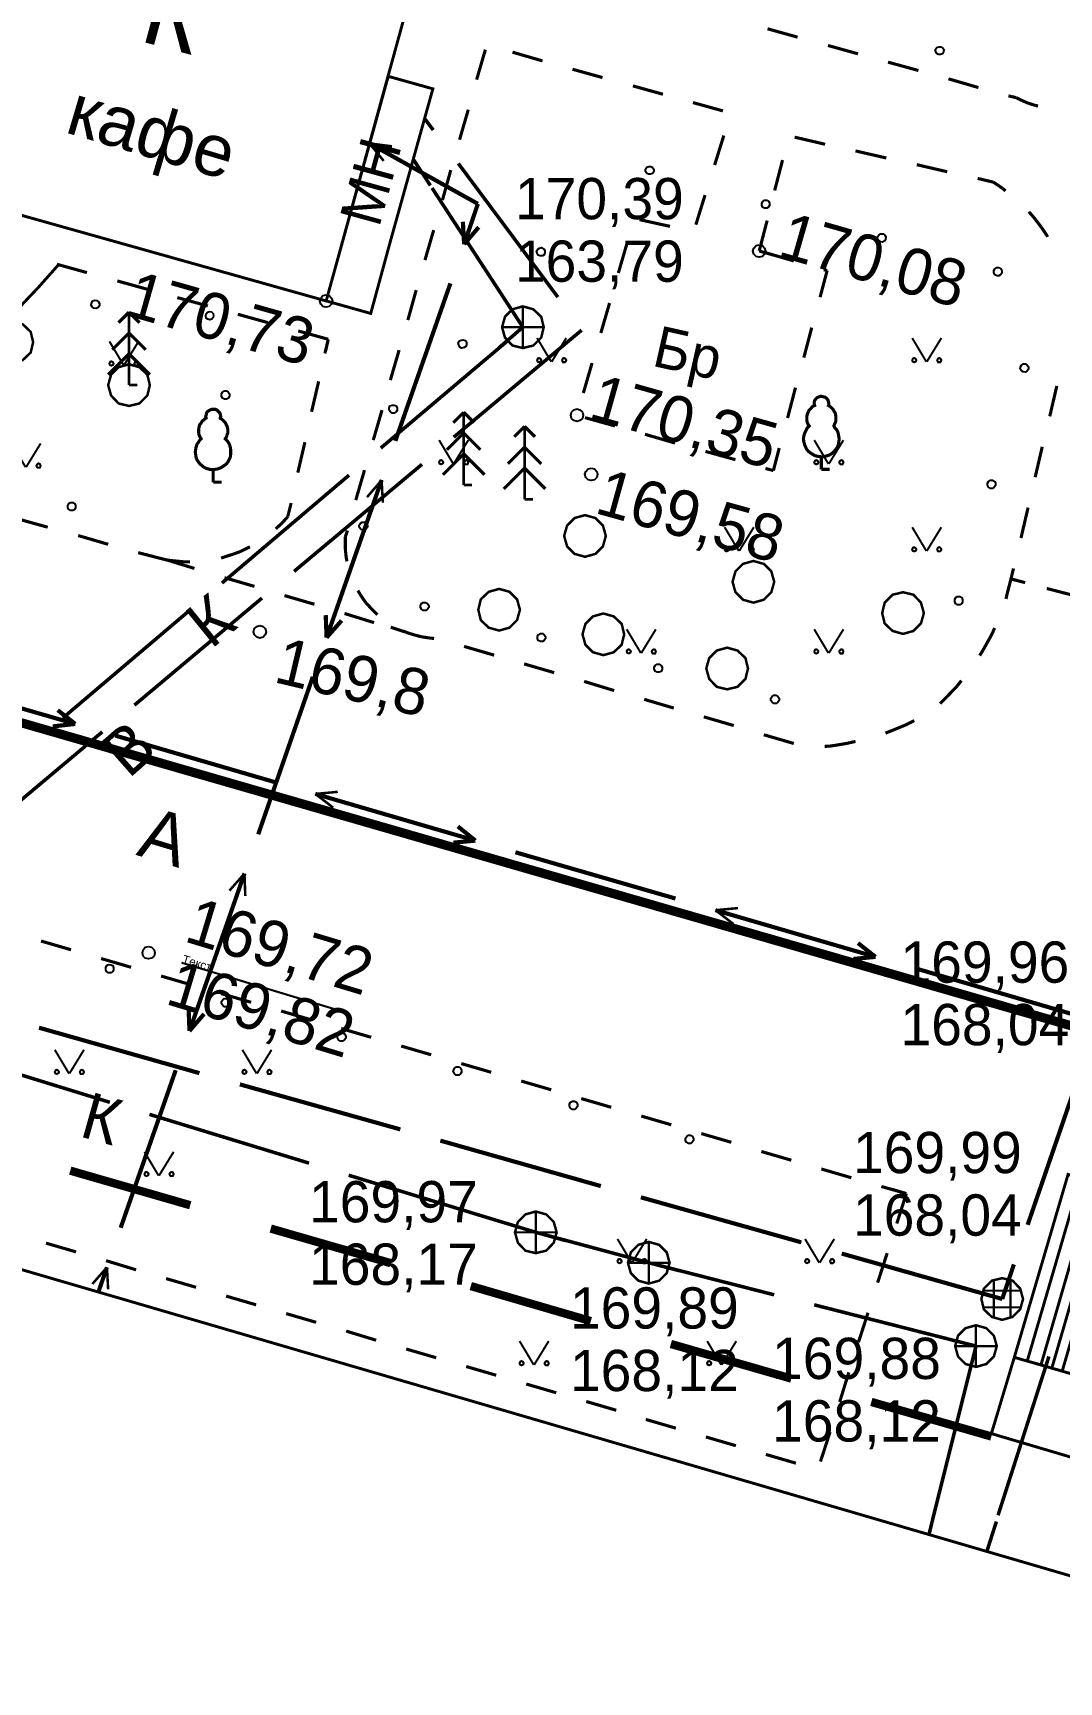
# Model space of a CAD drawing. Extents: x -2634 to -2115, y -2142 to -1393.
# Drawn here: x -2377.76 to -2353.15, y -1616.09 to -1576.52 of the extents above; entities that cross this region are included whole.
import ezdxf

# ---------------------------------------------------------------- set-up
doc = ezdxf.new("R2010")
doc.units = 0
doc.header["$MEASUREMENT"] = 0
for name, color, linetype in [('500_Дополн-Бордюры__п', 7, 'Continuous'), ('500_Дополн-Ступени__л', 7, 'Continuous'), ('500_Дороги-Проезжие_ч', 7, 'Continuous'), ('500_Линии_-Электрокаб', 7, 'Continuous'), ('500_Растит-Газоны__са', 7, 'Continuous'), ('500_Растит-Кустарник_', 7, 'Continuous'), ('500_Растит-Лес_и_лесо', 7, 'Continuous'), ('500_Рельеф-Высотные_о', 7, 'Continuous'), ('500_Рельеф-Горизонтал', 7, 'Continuous'), ('500_Строен-Дополнения', 7, 'Continuous'), ('500_Строен-Здания', 7, 'Continuous'), ('500_Трубоп-Водопровод', 7, 'Continuous'), ('500_Трубоп-Канализаци', 7, 'Continuous'), ('500_Трубоп-Смотровые_', 7, 'Continuous'), ('Красные_ли-Красные_ли', 7, 'Continuous'), ('Красные_ли-Линии_регу', 7, 'Continuous')]:
    doc.layers.add(name, color=color, linetype=linetype)
doc.styles.add('TARIAL', font='Arial')

# ---------------------------------------------------------------- blocks, each defined once
blk = doc.blocks.new('block_25')
at = {"layer": '500_Растит-Газоны__са', "color": 0, "const_width": 0.05}
for points in [[(2.35, 3.02), (2.69, 2.45)], [(2.7, 2.45), (3.05, 3.02)], [(0, 0.57), (0.34, 0)], [(0.35, 0), (0.7, 0.57)]]:
    blk.add_lwpolyline(points, dxfattribs=at)
for points in [[(2.4, 2.54), (2.42, 2.53), (2.44, 2.51), (2.45, 2.49), (2.44, 2.46), (2.42, 2.45), (2.4, 2.44), (2.37, 2.45), (2.36, 2.46), (2.35, 2.49), (2.36, 2.51), (2.37, 2.53)], [(3, 2.54), (3.02, 2.53), (3.04, 2.51), (3.05, 2.49), (3.04, 2.46), (3.02, 2.44), (3, 2.44), (2.97, 2.44), (2.96, 2.46), (2.95, 2.49), (2.96, 2.51), (2.97, 2.53)], [(0.05, 0.09), (0.07, 0.08), (0.09, 0.06), (0.1, 0.04), (0.09, 0.01), (0.07, 0), (0.05, -0.01), (0.02, 0), (0.01, 0.01), (0, 0.04), (0.01, 0.06), (0.02, 0.08)], [(0.65, 0.09), (0.68, 0.08), (0.69, 0.06), (0.7, 0.04), (0.69, 0.01), (0.68, -0.01), (0.65, -0.01), (0.63, -0.01), (0.61, 0.01), (0.6, 0.04), (0.61, 0.06), (0.63, 0.08)]]:
    blk.add_lwpolyline(points, close=True, dxfattribs=at)

msp = doc.modelspace()

# ---------------------------------------------------------------- linework, layer by layer
at = {"layer": '500_Дополн-Бордюры__п', "color": 1, "const_width": 0.075}
for points in [[(-2359.42, -1576.62), (-2360.14, -1576.42)], [(-2367.12, -1577.64), (-2366.91, -1576.92)], [(-2357.97, -1577.02), (-2358.69, -1576.82)], [(-2366.26, -1576.98), (-2365.54, -1577.19)], [(-2356.52, -1577.42), (-2357.25, -1577.22)], [(-2364.82, -1577.39), (-2364.1, -1577.59)], [(-2355.08, -1577.83), (-2355.8, -1577.62)], [(-2363.37, -1577.79), (-2362.65, -1577.99)], [(-2354.18, -1578.07), (-2354.36, -1578.03)], [(-2354.08, -1578.12), (-2354.18, -1578.07)], [(-2353.9, -1578.2), (-2354.08, -1578.12)], [(-2367.53, -1579.08), (-2367.32, -1578.36)], [(-2361.93, -1578.19), (-2361.21, -1578.39)], [(-2353.71, -1578.26), (-2353.9, -1578.2)], [(-2353.65, -1578.27), (-2353.71, -1578.26)], [(-2361.19, -1578.98), (-2361.41, -1579.69)], [(-2359.49, -1579.02), (-2358.76, -1579.19)], [(-2359.97, -1580.3), (-2359.78, -1579.57)], [(-2358.03, -1579.35), (-2357.29, -1579.52)], [(-2356.56, -1579.68), (-2355.83, -1579.85)], [(-2367.94, -1580.53), (-2367.74, -1579.81)], [(-2355.1, -1580.01), (-2354.72, -1580.1)], [(-2354.72, -1580.1), (-2354.5, -1580.25)], [(-2361.64, -1580.41), (-2361.86, -1581.12)], [(-2354.5, -1580.25), (-2354.43, -1580.31)], [(-2353.87, -1580.81), (-2353.74, -1580.96)], [(-2368.36, -1581.97), (-2368.15, -1581.25)], [(-2362.48, -1581.16), (-2363.21, -1581)], [(-2360.34, -1581.75), (-2360.15, -1581.02)], [(-2353.74, -1580.96), (-2353.58, -1581.17)], [(-2353.58, -1581.17), (-2353.43, -1581.39)], [(-2363.51, -1581.56), (-2363.72, -1582.28)], [(-2353.43, -1581.39), (-2353.42, -1581.41)], [(-2376.47, -1582.27), (-2377.19, -1582.07)], [(-2360.34, -1581.75), (-2360, -1581.85)], [(-2359.51, -1581.99), (-2360.23, -1581.78)], [(-2375.02, -1582.67), (-2375.74, -1582.47)], [(-2358.88, -1582.86), (-2358.71, -1582.22)], [(-2358.71, -1582.22), (-2358.79, -1582.2)], [(-2373.57, -1583.07), (-2374.3, -1582.87)], [(-2368.77, -1583.41), (-2368.57, -1582.69)], [(-2372.13, -1583.47), (-2372.85, -1583.27)], [(-2363.93, -1583), (-2364.14, -1583.72)], [(-2370.68, -1583.87), (-2371.4, -1583.67)], [(-2359.27, -1584.31), (-2359.08, -1583.59)], [(-2370.68, -1583.87), (-2370.76, -1584.21)], [(-2370.74, -1584.14), (-2370.68, -1583.87)], [(-2369.19, -1584.85), (-2368.98, -1584.13)], [(-2364.35, -1584.44), (-2364.56, -1585.16)], [(-2371.08, -1585.61), (-2370.91, -1584.88)], [(-2359.66, -1585.76), (-2359.47, -1585.03)], [(-2353.2, -1584.99), (-2353.37, -1585.72)], [(-2369.6, -1586.29), (-2369.39, -1585.57)], [(-2364.52, -1585.75), (-2363.8, -1585.95)], [(-2371.41, -1587.07), (-2371.24, -1586.34)], [(-2363.08, -1586.15), (-2362.36, -1586.36)], [(-2353.55, -1586.45), (-2353.72, -1587.18)], [(-2361.63, -1586.56), (-2360.91, -1586.76)], [(-2360, -1587.02), (-2359.86, -1586.48)], [(-2370.02, -1587.73), (-2369.81, -1587.01)], [(-2360.19, -1586.97), (-2360, -1587.02)], [(-2371.65, -1588.12), (-2371.57, -1587.8)], [(-2353.89, -1587.91), (-2354.06, -1588.64)], [(-2378.13, -1588.18), (-2377.41, -1588.38)], [(-2371.94, -1588.42), (-2371.8, -1588.29)], [(-2371.8, -1588.29), (-2371.66, -1588.14)], [(-2371.66, -1588.14), (-2371.65, -1588.12)], [(-2376.68, -1588.58), (-2375.96, -1588.79)], [(-2370.27, -1588.61), (-2370.22, -1588.46)], [(-2370.27, -1588.71), (-2370.27, -1588.61)], [(-2370.27, -1588.9), (-2370.27, -1588.71)], [(-2375.24, -1588.99), (-2374.74, -1589.12)], [(-2374.74, -1589.12), (-2375.08, -1589.03)], [(-2374.74, -1589.12), (-2374.54, -1589.17)], [(-2374.6, -1589.15), (-2373.89, -1589.37)], [(-2374.54, -1589.17), (-2374.35, -1589.19)], [(-2374.35, -1589.19), (-2374.15, -1589.21)], [(-2374.15, -1589.21), (-2374, -1589.21)], [(-2373.25, -1589.12), (-2373.16, -1589.09)], [(-2373.16, -1589.09), (-2372.97, -1589.03)], [(-2372.97, -1589.03), (-2372.78, -1588.96)], [(-2372.78, -1588.96), (-2372.6, -1588.87)], [(-2372.6, -1588.87), (-2372.56, -1588.85)], [(-2370.25, -1589.1), (-2370.27, -1588.9)], [(-2370.23, -1589.2), (-2370.25, -1589.1)], [(-2373.17, -1589.59), (-2372.45, -1589.8)], [(-2354.24, -1589.37), (-2354.3, -1589.62)], [(-2369.89, -1590.03), (-2369.97, -1589.9)], [(-2354.39, -1589.97), (-2354.42, -1590.1)], [(-2354.3, -1589.62), (-2354.39, -1589.97)], [(-2354.16, -1589.66), (-2354.3, -1589.62)], [(-2354.3, -1589.62), (-2353.96, -1589.71)], [(-2352.71, -1590.04), (-2353.44, -1589.85)], [(-2371.73, -1590.02), (-2371.01, -1590.23)], [(-2369.78, -1590.19), (-2369.89, -1590.03)], [(-2369.64, -1590.34), (-2369.78, -1590.19)], [(-2369.5, -1590.48), (-2369.64, -1590.34)], [(-2370.29, -1590.45), (-2369.58, -1590.67)], [(-2368.85, -1590.89), (-2369.18, -1590.78)], [(-2354.69, -1590.8), (-2354.78, -1590.99)], [(-2368.82, -1590.9), (-2368.87, -1590.87)], [(-2368.86, -1590.88), (-2368.85, -1590.89)], [(-2368.63, -1590.96), (-2368.82, -1590.9)], [(-2368.44, -1591.01), (-2368.63, -1590.96)], [(-2368.24, -1591.04), (-2368.44, -1591.01)], [(-2368.14, -1591.05), (-2368.24, -1591.04)], [(-2354.78, -1590.99), (-2354.96, -1591.31)], [(-2366.7, -1591.45), (-2367.42, -1591.24)], [(-2354.96, -1591.31), (-2355.05, -1591.46)], [(-2365.26, -1591.87), (-2365.98, -1591.66)], [(-2363.82, -1592.3), (-2364.54, -1592.08)], [(-2355.59, -1592.19), (-2355.84, -1592.45)], [(-2355.49, -1592.06), (-2355.59, -1592.19)], [(-2362.39, -1592.72), (-2363.1, -1592.51)], [(-2355.84, -1592.45), (-2356, -1592.61)], [(-2360.95, -1593.14), (-2361.67, -1592.93)], [(-2356.84, -1593.13), (-2357.18, -1593.27)], [(-2356.62, -1593.02), (-2356.84, -1593.13)], [(-2359.51, -1593.57), (-2360.23, -1593.36)], [(-2358.25, -1593.57), (-2358.62, -1593.63)], [(-2358.03, -1593.52), (-2358.25, -1593.57)], [(-2357.18, -1593.27), (-2357.31, -1593.32)], [(-2358.62, -1593.63), (-2358.77, -1593.64)], [(-2377.57, -1598.31), (-2376.85, -1598.52)], [(-2376.13, -1598.73), (-2375.41, -1598.94)], [(-2374.69, -1599.15), (-2373.97, -1599.36)], [(-2373.25, -1599.57), (-2372.53, -1599.78)], [(-2371.81, -1599.99), (-2371.09, -1600.2)], [(-2370.37, -1600.41), (-2369.65, -1600.62)], [(-2368.93, -1600.83), (-2368.21, -1601.04)], [(-2367.49, -1601.25), (-2366.77, -1601.46)], [(-2366.05, -1601.67), (-2365.33, -1601.88)], [(-2364.61, -1602.09), (-2363.89, -1602.3)], [(-2363.17, -1602.51), (-2362.45, -1602.72)], [(-2361.73, -1602.93), (-2361.01, -1603.14)], [(-2360.29, -1603.36), (-2359.57, -1603.57)], [(-2358.85, -1603.78), (-2358.13, -1603.99)], [(-2357.41, -1604.2), (-2356.81, -1604.37)], [(-2356.81, -1604.37), (-2357.15, -1604.27)], [(-2356.81, -1604.37), (-2357.04, -1605.09)], [(-2376.73, -1605.77), (-2377.45, -1605.56)], [(-2357.27, -1605.8), (-2357.5, -1606.51)], [(-2375.29, -1606.2), (-2376.01, -1605.98)], [(-2373.85, -1606.62), (-2374.57, -1606.41)], [(-2372.41, -1607.04), (-2373.13, -1606.83)], [(-2370.97, -1607.46), (-2371.69, -1607.25)], [(-2357.73, -1607.23), (-2357.96, -1607.94)], [(-2369.53, -1607.89), (-2370.25, -1607.67)], [(-2368.09, -1608.31), (-2368.81, -1608.1)], [(-2366.65, -1608.73), (-2367.37, -1608.52)], [(-2365.21, -1609.15), (-2365.93, -1608.94)], [(-2358.19, -1608.66), (-2358.41, -1609.37)], [(-2363.77, -1609.57), (-2364.49, -1609.36)], [(-2362.34, -1610), (-2363.06, -1609.79)], [(-2358.64, -1610.09), (-2358.87, -1610.8)], [(-2360.9, -1610.42), (-2361.62, -1610.21)], [(-2359.46, -1610.84), (-2360.18, -1610.63)]]:
    msp.add_lwpolyline(points, dxfattribs=at)
at = {"layer": '500_Дополн-Ступени__л', "color": 0, "const_width": 0.07}
for points in [[(-2353.91, -1608.39), (-2352.74, -1604.38), (-2330.11, -1610.97), (-2331.28, -1614.99), (-2330.97, -1615.08), (-2329.69, -1610.69), (-2352.93, -1603.91), (-2354.22, -1608.3)], [(-2331.57, -1614.9), (-2331.28, -1614.99), (-2330.11, -1610.97), (-2352.74, -1604.38), (-2353.91, -1608.39), (-2353.58, -1608.48), (-2352.54, -1604.89), (-2330.52, -1611.3)], [(-2331.57, -1614.9), (-2330.52, -1611.3), (-2352.54, -1604.89), (-2353.58, -1608.48), (-2353.32, -1608.56), (-2352.38, -1605.33), (-2330.9, -1611.59), (-2331.84, -1614.82)], [(-2332.13, -1614.74), (-2331.29, -1611.84), (-2352.23, -1605.74), (-2353.07, -1608.63), (-2353.32, -1608.56), (-2352.38, -1605.33), (-2330.9, -1611.59), (-2331.84, -1614.82)]]:
    msp.add_lwpolyline(points, close=True, dxfattribs=at)
at = {"layer": '500_Линии_-Электрокаб', "color": 1}
for points, const_width in [([(-2369.69, -1579.17), (-2367.09, -1580.62)], 0.1), ([(-2369.69, -1579.17), (-2369.15, -1579.24)], 0.06), ([(-2369.69, -1579.17), (-2369.35, -1579.59)], 0.06), ([(-2367.09, -1580.62), (-2367.42, -1581.59)], 0.1), ([(-2367.45, -1581.05), (-2367.42, -1581.59)], 0.1), ([(-2367.07, -1581.18), (-2367.42, -1581.59)], 0.1), ([(-2367.75, -1582.53), (-2369.07, -1586.31)], 0.1), ([(-2369.4, -1587.25), (-2370.72, -1591.03)], 0.1), ([(-2369.4, -1587.25), (-2369.75, -1587.66)], 0.06), ([(-2369.4, -1587.25), (-2369.37, -1587.79)], 0.06), ([(-2370.74, -1590.49), (-2370.72, -1591.03)], 0.1), ([(-2370.36, -1590.62), (-2370.72, -1591.03)], 0.1), ([(-2380.59, -1591.99), (-2376.75, -1593.1)], 0.1), ([(-2371.05, -1591.97), (-2372.36, -1595.75)], 0.1), ([(-2377.17, -1592.77), (-2376.75, -1593.1)], 0.1), ([(-2377.29, -1593.16), (-2376.75, -1593.1)], 0.1), ([(-2375.79, -1593.38), (-2371.95, -1594.5)], 0.1), ([(-2370.99, -1594.78), (-2370.45, -1594.73)], 0.06), ([(-2370.99, -1594.78), (-2367.15, -1595.9)], 0.1), ([(-2370.99, -1594.78), (-2370.56, -1595.11)], 0.06), ([(-2367.57, -1595.56), (-2367.15, -1595.9)], 0.1), ([(-2367.68, -1595.95), (-2367.15, -1595.9)], 0.1), ([(-2366.19, -1596.18), (-2362.35, -1597.29)], 0.1), ([(-2372.69, -1596.69), (-2374.01, -1600.47)], 0.1), ([(-2372.69, -1596.69), (-2373.05, -1597.1)], 0.06), ([(-2372.69, -1596.69), (-2372.67, -1597.23)], 0.06), ([(-2361.39, -1597.57), (-2360.85, -1597.52)], 0.06), ([(-2361.39, -1597.57), (-2357.55, -1598.69)], 0.1), ([(-2361.39, -1597.57), (-2360.96, -1597.9)], 0.06), ([(-2358.08, -1598.74), (-2357.55, -1598.69)], 0.1), ([(-2357.97, -1598.36), (-2357.55, -1598.69)], 0.1), ([(-2356.58, -1598.97), (-2352.74, -1600.09)], 0.1), ([(-2374.03, -1599.93), (-2374.01, -1600.47)], 0.1), ([(-2373.66, -1600.06), (-2374.01, -1600.47)], 0.1), ([(-2374.34, -1601.41), (-2375.66, -1605.19)], 0.1), ([(-2375.99, -1606.14), (-2376.34, -1606.54)], 0.06), ([(-2375.99, -1606.14), (-2376.2, -1606.75)], 0.1), ([(-2375.99, -1606.14), (-2375.96, -1606.67)], 0.06), ([(-2376.2, -1606.75), (-2376.04, -1606.28)], 0.06)]:
    msp.add_lwpolyline(points, dxfattribs=dict(at, const_width=const_width))
at = {"layer": '500_Растит-Кустарник_', "color": 0}
for points in [[(-2356.04, -1577.04), (-2356.08, -1577.01), (-2356.11, -1576.96), (-2356.11, -1576.91), (-2356.08, -1576.87), (-2356.03, -1576.85), (-2355.98, -1576.85), (-2355.94, -1576.87), (-2355.91, -1576.92), (-2355.92, -1576.97), (-2355.94, -1577.02), (-2355.99, -1577.04)], [(-2362.94, -1579.72), (-2362.9, -1579.75), (-2362.87, -1579.79), (-2362.87, -1579.85), (-2362.9, -1579.89), (-2362.95, -1579.91), (-2363, -1579.91), (-2363.04, -1579.89), (-2363.07, -1579.84), (-2363.07, -1579.79), (-2363.04, -1579.74), (-2362.99, -1579.72)], [(-2360.16, -1580.53), (-2360.11, -1580.56), (-2360.09, -1580.6), (-2360.09, -1580.66), (-2360.12, -1580.7), (-2360.16, -1580.72), (-2360.21, -1580.72), (-2360.26, -1580.7), (-2360.28, -1580.65), (-2360.28, -1580.6), (-2360.25, -1580.56), (-2360.21, -1580.53)], [(-2357.37, -1581.34), (-2357.33, -1581.37), (-2357.3, -1581.41), (-2357.31, -1581.47), (-2357.33, -1581.51), (-2357.38, -1581.54), (-2357.43, -1581.53), (-2357.47, -1581.51), (-2357.5, -1581.46), (-2357.5, -1581.41), (-2357.47, -1581.37), (-2357.43, -1581.34)], [(-2365.65, -1581.71), (-2365.61, -1581.68), (-2365.56, -1581.67), (-2365.51, -1581.7), (-2365.48, -1581.74), (-2365.48, -1581.79), (-2365.5, -1581.84), (-2365.54, -1581.87), (-2365.6, -1581.87), (-2365.64, -1581.85), (-2365.67, -1581.8), (-2365.68, -1581.75)], [(-2354.59, -1582.15), (-2354.54, -1582.18), (-2354.52, -1582.23), (-2354.52, -1582.28), (-2354.55, -1582.32), (-2354.59, -1582.35), (-2354.64, -1582.35), (-2354.69, -1582.32), (-2354.71, -1582.27), (-2354.71, -1582.22), (-2354.69, -1582.18), (-2354.64, -1582.15)], [(-2376.23, -1582.94), (-2376.19, -1582.97), (-2376.17, -1583.01), (-2376.17, -1583.07), (-2376.2, -1583.11), (-2376.25, -1583.13), (-2376.3, -1583.12), (-2376.34, -1583.09), (-2376.37, -1583.05), (-2376.36, -1583), (-2376.33, -1582.95), (-2376.28, -1582.93)], [(-2373.53, -1583.2), (-2373.48, -1583.21), (-2373.44, -1583.25), (-2373.43, -1583.3), (-2373.44, -1583.35), (-2373.47, -1583.39), (-2373.52, -1583.4), (-2373.57, -1583.39), (-2373.61, -1583.36), (-2373.62, -1583.31), (-2373.61, -1583.26), (-2373.58, -1583.22)], [(-2367.53, -1583.91), (-2367.49, -1583.89), (-2367.44, -1583.88), (-2367.39, -1583.9), (-2367.36, -1583.95), (-2367.36, -1584), (-2367.38, -1584.04), (-2367.42, -1584.07), (-2367.48, -1584.08), (-2367.52, -1584.06), (-2367.55, -1584.01), (-2367.56, -1583.96)], [(-2353.88, -1584.59), (-2353.91, -1584.63), (-2353.95, -1584.66), (-2354.01, -1584.65), (-2354.05, -1584.63), (-2354.08, -1584.58), (-2354.07, -1584.53), (-2354.05, -1584.49), (-2354, -1584.46), (-2353.95, -1584.46), (-2353.91, -1584.49), (-2353.88, -1584.53)], [(-2373.05, -1585.23), (-2373.07, -1585.28), (-2373.12, -1585.31), (-2373.17, -1585.31), (-2373.22, -1585.28), (-2373.24, -1585.24), (-2373.24, -1585.18), (-2373.22, -1585.14), (-2373.17, -1585.11), (-2373.12, -1585.11), (-2373.08, -1585.14), (-2373.05, -1585.18)], [(-2369.22, -1585.52), (-2369.2, -1585.47), (-2369.15, -1585.45), (-2369.1, -1585.45), (-2369.05, -1585.47), (-2369.03, -1585.52), (-2369.03, -1585.57), (-2369.05, -1585.61), (-2369.1, -1585.64), (-2369.15, -1585.64), (-2369.19, -1585.61), (-2369.22, -1585.57)], [(-2354.67, -1587.38), (-2354.7, -1587.42), (-2354.74, -1587.45), (-2354.79, -1587.45), (-2354.84, -1587.42), (-2354.86, -1587.37), (-2354.86, -1587.32), (-2354.84, -1587.28), (-2354.79, -1587.25), (-2354.74, -1587.25), (-2354.69, -1587.28), (-2354.67, -1587.32)], [(-2376.86, -1587.98), (-2376.91, -1587.95), (-2376.93, -1587.91), (-2376.93, -1587.86), (-2376.9, -1587.81), (-2376.86, -1587.79), (-2376.81, -1587.79), (-2376.76, -1587.82), (-2376.74, -1587.86), (-2376.74, -1587.91), (-2376.77, -1587.96), (-2376.81, -1587.98)], [(-2369.94, -1588.33), (-2369.91, -1588.28), (-2369.87, -1588.26), (-2369.81, -1588.26), (-2369.77, -1588.28), (-2369.74, -1588.33), (-2369.74, -1588.38), (-2369.77, -1588.42), (-2369.81, -1588.45), (-2369.86, -1588.45), (-2369.91, -1588.42), (-2369.94, -1588.38)], [(-2368.4, -1590.38), (-2368.44, -1590.35), (-2368.47, -1590.31), (-2368.47, -1590.26), (-2368.44, -1590.21), (-2368.4, -1590.19), (-2368.35, -1590.19), (-2368.3, -1590.21), (-2368.27, -1590.26), (-2368.27, -1590.31), (-2368.3, -1590.35), (-2368.34, -1590.38)], [(-2355.46, -1590.17), (-2355.48, -1590.21), (-2355.53, -1590.24), (-2355.58, -1590.24), (-2355.63, -1590.21), (-2355.65, -1590.16), (-2355.65, -1590.11), (-2355.62, -1590.07), (-2355.58, -1590.04), (-2355.53, -1590.04), (-2355.48, -1590.07), (-2355.46, -1590.12)], [(-2365.59, -1591.12), (-2365.64, -1591.1), (-2365.66, -1591.05), (-2365.66, -1591), (-2365.64, -1590.96), (-2365.59, -1590.93), (-2365.54, -1590.93), (-2365.5, -1590.96), (-2365.47, -1591), (-2365.47, -1591.05), (-2365.5, -1591.1), (-2365.54, -1591.12)], [(-2362.79, -1591.86), (-2362.83, -1591.84), (-2362.86, -1591.79), (-2362.86, -1591.74), (-2362.84, -1591.7), (-2362.79, -1591.67), (-2362.74, -1591.67), (-2362.69, -1591.7), (-2362.67, -1591.74), (-2362.67, -1591.79), (-2362.69, -1591.84), (-2362.74, -1591.86)], [(-2359.99, -1592.61), (-2360.03, -1592.58), (-2360.06, -1592.54), (-2360.06, -1592.48), (-2360.03, -1592.44), (-2359.99, -1592.41), (-2359.94, -1592.41), (-2359.89, -1592.44), (-2359.86, -1592.48), (-2359.86, -1592.54), (-2359.89, -1592.58), (-2359.93, -1592.61)], [(-2375.9, -1598.88), (-2375.85, -1598.9), (-2375.83, -1598.95), (-2375.83, -1599), (-2375.85, -1599.04), (-2375.9, -1599.07), (-2375.95, -1599.07), (-2376, -1599.04), (-2376.02, -1599), (-2376.02, -1598.94), (-2375.99, -1598.9), (-2375.95, -1598.87)], [(-2373.11, -1599.7), (-2373.07, -1599.72), (-2373.04, -1599.77), (-2373.05, -1599.82), (-2373.07, -1599.86), (-2373.12, -1599.89), (-2373.17, -1599.89), (-2373.21, -1599.86), (-2373.24, -1599.81), (-2373.24, -1599.76), (-2373.21, -1599.72), (-2373.17, -1599.69)], [(-2370.33, -1600.51), (-2370.29, -1600.54), (-2370.26, -1600.59), (-2370.26, -1600.64), (-2370.29, -1600.68), (-2370.34, -1600.71), (-2370.39, -1600.71), (-2370.43, -1600.68), (-2370.46, -1600.63), (-2370.46, -1600.58), (-2370.43, -1600.54), (-2370.38, -1600.51)], [(-2367.55, -1601.33), (-2367.51, -1601.36), (-2367.48, -1601.41), (-2367.48, -1601.46), (-2367.51, -1601.5), (-2367.55, -1601.53), (-2367.61, -1601.53), (-2367.65, -1601.5), (-2367.68, -1601.45), (-2367.67, -1601.4), (-2367.65, -1601.36), (-2367.6, -1601.33)], [(-2364.77, -1602.15), (-2364.72, -1602.18), (-2364.7, -1602.23), (-2364.7, -1602.28), (-2364.73, -1602.32), (-2364.77, -1602.35), (-2364.82, -1602.35), (-2364.87, -1602.32), (-2364.89, -1602.27), (-2364.89, -1602.22), (-2364.87, -1602.18), (-2364.82, -1602.15)], [(-2361.99, -1602.97), (-2361.94, -1603), (-2361.92, -1603.05), (-2361.92, -1603.1), (-2361.95, -1603.14), (-2361.99, -1603.17), (-2362.04, -1603.17), (-2362.09, -1603.14), (-2362.11, -1603.09), (-2362.11, -1603.04), (-2362.08, -1603), (-2362.04, -1602.97)]]:
    msp.add_lwpolyline(points, close=True, dxfattribs=at)
at = {"layer": '500_Растит-Лес_и_лесо', "color": 94}
for points, const_width in [([(-2375.71, -1583.47), (-2375.46, -1583.22)], 0.075), ([(-2375.21, -1583.47), (-2375.46, -1583.22)], 0.075), ([(-2375.46, -1584.97), (-2375.46, -1583.22)], 0.065), ([(-2375.86, -1584.12), (-2375.46, -1583.72)], 0.075), ([(-2375.06, -1584.12), (-2375.46, -1583.72)], 0.075), ([(-2375.96, -1584.72), (-2375.46, -1584.22)], 0.075), ([(-2374.96, -1584.72), (-2375.46, -1584.22)], 0.075), ([(-2375.46, -1584.97), (-2375.46, -1584.77)], 0.065), ([(-2375.26, -1584.97), (-2375.46, -1584.97)], 0.065), ([(-2367.68, -1585.87), (-2367.43, -1585.62)], 0.075), ([(-2367.18, -1585.87), (-2367.43, -1585.62)], 0.075), ([(-2367.43, -1587.37), (-2367.43, -1585.62)], 0.065), ([(-2366.22, -1586.21), (-2365.97, -1585.96)], 0.075), ([(-2365.72, -1586.21), (-2365.97, -1585.96)], 0.075), ([(-2365.97, -1587.71), (-2365.97, -1585.96)], 0.065), ([(-2367.83, -1586.52), (-2367.43, -1586.12)], 0.075), ([(-2367.03, -1586.52), (-2367.43, -1586.12)], 0.075), ([(-2367.93, -1587.12), (-2367.43, -1586.62)], 0.075), ([(-2366.93, -1587.12), (-2367.43, -1586.62)], 0.075), ([(-2366.37, -1586.86), (-2365.97, -1586.46)], 0.075), ([(-2365.57, -1586.86), (-2365.97, -1586.46)], 0.075), ([(-2358.85, -1586.99), (-2358.85, -1586.69)], 0.075), ([(-2373.44, -1587.3), (-2373.44, -1587)], 0.075), ([(-2367.43, -1587.37), (-2367.43, -1587.17)], 0.065), ([(-2366.47, -1587.46), (-2365.97, -1586.96)], 0.075), ([(-2365.47, -1587.46), (-2365.97, -1586.96)], 0.075), ([(-2358.65, -1586.99), (-2358.85, -1586.99)], 0.075), ([(-2373.24, -1587.3), (-2373.44, -1587.3)], 0.075), ([(-2367.23, -1587.37), (-2367.43, -1587.37)], 0.065), ([(-2365.97, -1587.71), (-2365.97, -1587.51)], 0.065), ([(-2365.77, -1587.71), (-2365.97, -1587.71)], 0.065)]:
    msp.add_lwpolyline(points, dxfattribs=dict(at, const_width=const_width))
at = {"layer": '500_Растит-Лес_и_лесо', "color": 0, "const_width": 0.06}
for points in [[(-2378.26, -1583.44), (-2378.01, -1583.51), (-2377.82, -1583.69), (-2377.76, -1583.94), (-2377.82, -1584.19), (-2378.01, -1584.37), (-2378.26, -1584.44), (-2378.51, -1584.37), (-2378.69, -1584.19), (-2378.76, -1583.94), (-2378.69, -1583.69), (-2378.51, -1583.51)], [(-2375.46, -1584.47), (-2375.21, -1584.54), (-2375.02, -1584.72), (-2374.96, -1584.97), (-2375.02, -1585.22), (-2375.21, -1585.41), (-2375.46, -1585.47), (-2375.71, -1585.41), (-2375.89, -1585.22), (-2375.96, -1584.97), (-2375.89, -1584.72), (-2375.71, -1584.54)], [(-2364.52, -1588.09), (-2364.27, -1588.16), (-2364.09, -1588.34), (-2364.02, -1588.59), (-2364.09, -1588.84), (-2364.27, -1589.02), (-2364.52, -1589.09), (-2364.77, -1589.02), (-2364.95, -1588.84), (-2365.02, -1588.59), (-2364.95, -1588.34), (-2364.77, -1588.16)], [(-2360.48, -1589.19), (-2360.23, -1589.26), (-2360.05, -1589.44), (-2359.98, -1589.69), (-2360.05, -1589.94), (-2360.23, -1590.12), (-2360.48, -1590.19), (-2360.73, -1590.12), (-2360.91, -1589.94), (-2360.98, -1589.69), (-2360.91, -1589.44), (-2360.73, -1589.26)], [(-2366.58, -1589.86), (-2366.33, -1589.93), (-2366.15, -1590.11), (-2366.08, -1590.36), (-2366.15, -1590.61), (-2366.33, -1590.79), (-2366.58, -1590.86), (-2366.83, -1590.79), (-2367.02, -1590.61), (-2367.08, -1590.36), (-2367.02, -1590.11), (-2366.83, -1589.93)], [(-2356.89, -1589.94), (-2356.64, -1590), (-2356.46, -1590.19), (-2356.39, -1590.44), (-2356.46, -1590.69), (-2356.64, -1590.87), (-2356.89, -1590.94), (-2357.14, -1590.87), (-2357.33, -1590.69), (-2357.39, -1590.44), (-2357.33, -1590.19), (-2357.14, -1590)], [(-2364.08, -1590.45), (-2363.83, -1590.52), (-2363.64, -1590.7), (-2363.58, -1590.95), (-2363.64, -1591.2), (-2363.83, -1591.38), (-2364.08, -1591.45), (-2364.33, -1591.38), (-2364.51, -1591.2), (-2364.58, -1590.95), (-2364.51, -1590.7), (-2364.33, -1590.52)], [(-2361.11, -1591.27), (-2360.86, -1591.34), (-2360.67, -1591.52), (-2360.61, -1591.77), (-2360.67, -1592.02), (-2360.86, -1592.21), (-2361.11, -1592.27), (-2361.36, -1592.21), (-2361.54, -1592.02), (-2361.61, -1591.77), (-2361.54, -1591.52), (-2361.36, -1591.34)]]:
    msp.add_lwpolyline(points, close=True, dxfattribs=at)
at = {"layer": '500_Растит-Лес_и_лесо', "color": 94, "const_width": 0.075}
for points in [[(-2358.85, -1586.69), (-2358.93, -1586.68), (-2359.01, -1586.66), (-2359.06, -1586.63), (-2359.12, -1586.59), (-2359.16, -1586.56), (-2359.2, -1586.51), (-2359.23, -1586.45), (-2359.25, -1586.4), (-2359.27, -1586.33), (-2359.28, -1586.26), (-2359.27, -1586.2), (-2359.26, -1586.15), (-2359.23, -1586.08), (-2359.21, -1586.04), (-2359.18, -1585.99), (-2359.14, -1585.95), (-2359.17, -1585.91), (-2359.19, -1585.86), (-2359.2, -1585.79), (-2359.2, -1585.73), (-2359.19, -1585.68), (-2359.17, -1585.63), (-2359.14, -1585.57), (-2359.1, -1585.53), (-2359.06, -1585.48), (-2359.01, -1585.46), (-2359.02, -1585.42), (-2359.02, -1585.38), (-2359.01, -1585.34), (-2358.98, -1585.3), (-2358.95, -1585.27), (-2358.9, -1585.25), (-2358.87, -1585.24), (-2358.84, -1585.24), (-2358.8, -1585.25), (-2358.76, -1585.26), (-2358.72, -1585.29), (-2358.69, -1585.33), (-2358.68, -1585.37), (-2358.67, -1585.41), (-2358.67, -1585.44), (-2358.68, -1585.46), (-2358.63, -1585.49), (-2358.6, -1585.52), (-2358.57, -1585.55), (-2358.55, -1585.59), (-2358.52, -1585.63), (-2358.51, -1585.67), (-2358.5, -1585.72), (-2358.5, -1585.77), (-2358.5, -1585.82), (-2358.51, -1585.86), (-2358.53, -1585.9), (-2358.55, -1585.95), (-2358.53, -1585.99), (-2358.49, -1586.03), (-2358.46, -1586.08), (-2358.44, -1586.15), (-2358.43, -1586.21), (-2358.42, -1586.27), (-2358.43, -1586.32), (-2358.44, -1586.39), (-2358.46, -1586.45), (-2358.5, -1586.51), (-2358.54, -1586.56), (-2358.6, -1586.61), (-2358.66, -1586.65), (-2358.73, -1586.67), (-2358.8, -1586.69)], [(-2373.44, -1587), (-2373.53, -1586.99), (-2373.6, -1586.97), (-2373.66, -1586.94), (-2373.71, -1586.9), (-2373.75, -1586.87), (-2373.79, -1586.82), (-2373.83, -1586.76), (-2373.85, -1586.71), (-2373.86, -1586.64), (-2373.87, -1586.57), (-2373.86, -1586.51), (-2373.85, -1586.45), (-2373.83, -1586.39), (-2373.8, -1586.35), (-2373.77, -1586.3), (-2373.73, -1586.26), (-2373.76, -1586.21), (-2373.78, -1586.16), (-2373.79, -1586.1), (-2373.79, -1586.04), (-2373.78, -1585.98), (-2373.77, -1585.93), (-2373.73, -1585.88), (-2373.7, -1585.83), (-2373.65, -1585.79), (-2373.61, -1585.76), (-2373.62, -1585.72), (-2373.61, -1585.69), (-2373.6, -1585.64), (-2373.57, -1585.6), (-2373.54, -1585.58), (-2373.5, -1585.56), (-2373.47, -1585.55), (-2373.43, -1585.55), (-2373.39, -1585.55), (-2373.35, -1585.57), (-2373.32, -1585.6), (-2373.28, -1585.64), (-2373.27, -1585.68), (-2373.26, -1585.72), (-2373.27, -1585.75), (-2373.27, -1585.77), (-2373.23, -1585.79), (-2373.19, -1585.83), (-2373.16, -1585.86), (-2373.14, -1585.89), (-2373.12, -1585.93), (-2373.1, -1585.98), (-2373.09, -1586.03), (-2373.09, -1586.08), (-2373.09, -1586.12), (-2373.11, -1586.17), (-2373.12, -1586.21), (-2373.15, -1586.26), (-2373.12, -1586.29), (-2373.08, -1586.34), (-2373.05, -1586.39), (-2373.03, -1586.46), (-2373.02, -1586.52), (-2373.02, -1586.58), (-2373.02, -1586.63), (-2373.03, -1586.7), (-2373.06, -1586.76), (-2373.09, -1586.82), (-2373.13, -1586.87), (-2373.19, -1586.91), (-2373.25, -1586.95), (-2373.33, -1586.98), (-2373.39, -1586.99)]]:
    msp.add_lwpolyline(points, close=True, dxfattribs=at)
at = {"layer": '500_Рельеф-Высотные_о', "color": 0}
for points in [[(-2360.34, -1581.6), (-2360.26, -1581.62), (-2360.21, -1581.68), (-2360.19, -1581.75), (-2360.21, -1581.83), (-2360.26, -1581.88), (-2360.34, -1581.9), (-2360.41, -1581.88), (-2360.47, -1581.83), (-2360.49, -1581.75), (-2360.47, -1581.68), (-2360.41, -1581.62)], [(-2370.73, -1582.8), (-2370.66, -1582.82), (-2370.6, -1582.88), (-2370.58, -1582.95), (-2370.6, -1583.03), (-2370.66, -1583.08), (-2370.73, -1583.1), (-2370.81, -1583.08), (-2370.86, -1583.03), (-2370.88, -1582.95), (-2370.86, -1582.88), (-2370.81, -1582.82)], [(-2364.71, -1585.54), (-2364.64, -1585.56), (-2364.58, -1585.62), (-2364.56, -1585.69), (-2364.58, -1585.77), (-2364.64, -1585.82), (-2364.71, -1585.84), (-2364.79, -1585.82), (-2364.84, -1585.77), (-2364.86, -1585.69), (-2364.84, -1585.62), (-2364.79, -1585.56)], [(-2364.37, -1586.96), (-2364.29, -1586.98), (-2364.24, -1587.04), (-2364.22, -1587.11), (-2364.24, -1587.19), (-2364.29, -1587.24), (-2364.37, -1587.26), (-2364.44, -1587.24), (-2364.5, -1587.19), (-2364.52, -1587.11), (-2364.5, -1587.04), (-2364.44, -1586.98)], [(-2372.32, -1590.74), (-2372.24, -1590.76), (-2372.19, -1590.81), (-2372.17, -1590.89), (-2372.19, -1590.96), (-2372.24, -1591.02), (-2372.32, -1591.04), (-2372.39, -1591.02), (-2372.45, -1590.96), (-2372.47, -1590.89), (-2372.45, -1590.81), (-2372.39, -1590.76)], [(-2374.99, -1598.44), (-2374.92, -1598.46), (-2374.86, -1598.52), (-2374.84, -1598.59), (-2374.86, -1598.67), (-2374.92, -1598.72), (-2374.99, -1598.74), (-2375.07, -1598.72), (-2375.12, -1598.67), (-2375.14, -1598.59), (-2375.12, -1598.52), (-2375.07, -1598.46)]]:
    msp.add_lwpolyline(points, close=True, dxfattribs=at)
at = {"layer": '500_Рельеф-Высотные_о', "color": 0, "const_width": 0.05}
msp.add_lwpolyline([(-2374.2, -1598.83), (-2370.18, -1600.05)], dxfattribs=at)
at = {"layer": '500_Рельеф-Горизонтал', "color": 15, "const_width": 0.07}
msp.add_lwpolyline([(-2382.63, -1586.93), (-2381.28, -1585.98), (-2379.99, -1584.94), (-2378.77, -1583.82), (-2377.63, -1582.62), (-2377.15, -1582.08)], dxfattribs=at)
at = {"layer": '500_Строен-Дополнения', "color": 0, "const_width": 0.07}
msp.add_lwpolyline([(-2350.28, -1614.3), (-2352.8, -1613.56), (-2352, -1610.95), (-2354.77, -1610.13), (-2354.22, -1608.3), (-2352.04, -1608.93), (-2351.59, -1607.45), (-2332.79, -1612.96), (-2333.21, -1614.42), (-2330.58, -1615.2), (-2331.07, -1616.9), (-2334.24, -1615.96), (-2335.06, -1618.75), (-2338.36, -1617.78), (-2337.74, -1615.63), (-2349.65, -1612.15)], close=True, dxfattribs=at)
at = {"layer": '500_Строен-Здания', "color": 0, "const_width": 0.07}
for points in [[(-2378.92, -1571.59), (-2368.41, -1574.52), (-2370.73, -1582.95), (-2381.33, -1579.97)], [(-2369.24, -1577.56), (-2370.73, -1582.95), (-2369.66, -1583.25), (-2369.22, -1581.63), (-2368.17, -1577.86)], [(-2315.95, -1641.27), (-2292.83, -1647.96), (-2292.94, -1648.35), (-2292.24, -1648.55), (-2287.5, -1632.17), (-2288.12, -1631.99), (-2288.24, -1632.42), (-2400.55, -1599.62), (-2405.15, -1615.46), (-2357.68, -1629.2), (-2339.84, -1634.36), (-2334.13, -1636.01), (-2327.34, -1637.98), (-2324.34, -1638.81), (-2324.04, -1638.89), (-2323.69, -1638.99), (-2322.01, -1639.48), (-2321.76, -1639.56), (-2321.45, -1639.65)]]:
    msp.add_lwpolyline(points, close=True, dxfattribs=at)
at = {"layer": '500_Трубоп-Водопровод', "color": 94, "const_width": 0.085}
for points in [[(-2368.16, -1578.85), (-2368.37, -1578.57)], [(-2368.37, -1578.57), (-2368.22, -1578.77)], [(-2365.17, -1582.86), (-2367.56, -1579.65)], [(-2367.67, -1586.22), (-2364.6, -1583.65)], [(-2371.5, -1589.44), (-2368.43, -1586.87)], [(-2375.33, -1592.65), (-2372.27, -1590.08)], [(-2379.16, -1595.86), (-2376.1, -1593.29)]]:
    msp.add_lwpolyline(points, dxfattribs=at)
at = {"layer": '500_Трубоп-Канализаци', "color": 34, "const_width": 0.085}
for points in [[(-2368.64, -1579.55), (-2368.23, -1580.18)], [(-2366.01, -1583.58), (-2368.19, -1580.24)], [(-2366.01, -1583.58), (-2366.58, -1584.07)], [(-2369.42, -1586.48), (-2366.37, -1583.9)], [(-2373.23, -1589.72), (-2370.18, -1587.13)], [(-2377.05, -1592.96), (-2374, -1590.37)], [(-2379.75, -1601), (-2375.92, -1602.18)], [(-2374.97, -1602.47), (-2371.14, -1603.64)], [(-2370.19, -1603.93), (-2366.36, -1605.1)], [(-2365.7, -1605.3), (-2366.42, -1605.08)], [(-2362.99, -1606.03), (-2365.7, -1605.3)], [(-2365.7, -1605.3), (-2364.98, -1605.5)], [(-2359.98, -1606.8), (-2362.99, -1606.03)], [(-2362.99, -1606.03), (-2362.26, -1606.22)], [(-2355.14, -1608.03), (-2359.02, -1607.04)], [(-2355.14, -1608.03), (-2356.11, -1611.91)], [(-2353.39, -1608.28), (-2354.61, -1612.09)], [(-2356.26, -1612.52), (-2356.08, -1611.79)], [(-2354.88, -1612.96), (-2354.65, -1612.24)]]:
    msp.add_lwpolyline(points, dxfattribs=at)
at = {"layer": '500_Трубоп-Канализаци', "color": 32, "const_width": 0.1}
for points in [[(-2373.77, -1601.48), (-2377.62, -1600.39)], [(-2352.6, -1601.34), (-2353.9, -1605.12)], [(-2368.95, -1602.83), (-2372.8, -1601.75)], [(-2364.14, -1604.19), (-2367.99, -1603.1)], [(-2359.33, -1605.54), (-2363.18, -1604.46)], [(-2354.51, -1606.9), (-2358.36, -1605.81)], [(-2354.23, -1606.07), (-2354.51, -1606.9)], [(-2354.51, -1606.9), (-2354.4, -1606.57)]]:
    msp.add_lwpolyline(points, dxfattribs=at)
at = {"layer": '500_Трубоп-Смотровые_', "color": 0, "const_width": 0.06}
for points in [[(-2366.01, -1583.08), (-2365.76, -1583.15), (-2365.57, -1583.33), (-2365.51, -1583.58), (-2365.57, -1583.83), (-2365.76, -1584.02), (-2366.01, -1584.08), (-2366.26, -1584.02), (-2366.44, -1583.83), (-2366.51, -1583.58), (-2366.44, -1583.33), (-2366.26, -1583.15)], [(-2365.7, -1604.8), (-2365.45, -1604.87), (-2365.27, -1605.05), (-2365.2, -1605.3), (-2365.27, -1605.55), (-2365.45, -1605.74), (-2365.7, -1605.8), (-2365.95, -1605.74), (-2366.13, -1605.55), (-2366.2, -1605.3), (-2366.13, -1605.05), (-2365.95, -1604.87)], [(-2362.99, -1605.53), (-2362.74, -1605.6), (-2362.56, -1605.78), (-2362.49, -1606.03), (-2362.56, -1606.28), (-2362.74, -1606.46), (-2362.99, -1606.53), (-2363.24, -1606.46), (-2363.42, -1606.28), (-2363.49, -1606.03), (-2363.42, -1605.78), (-2363.24, -1605.6)], [(-2354.51, -1606.4), (-2354.26, -1606.46), (-2354.08, -1606.65), (-2354.01, -1606.9), (-2354.08, -1607.15), (-2354.26, -1607.33), (-2354.51, -1607.4), (-2354.76, -1607.33), (-2354.95, -1607.15), (-2355.01, -1606.9), (-2354.95, -1606.65), (-2354.76, -1606.46)], [(-2355.14, -1607.53), (-2354.89, -1607.6), (-2354.71, -1607.78), (-2354.64, -1608.03), (-2354.71, -1608.28), (-2354.89, -1608.46), (-2355.14, -1608.53), (-2355.39, -1608.46), (-2355.57, -1608.28), (-2355.64, -1608.03), (-2355.57, -1607.78), (-2355.39, -1607.6)]]:
    msp.add_lwpolyline(points, close=True, dxfattribs=at)
at = {"layer": '500_Трубоп-Смотровые_', "color": 0, "const_width": 0.055}
for points in [[(-2366.01, -1584.08), (-2366.01, -1583.08)], [(-2366.51, -1583.58), (-2365.51, -1583.58)], [(-2365.7, -1605.8), (-2365.7, -1604.8)], [(-2366.2, -1605.3), (-2365.2, -1605.3)], [(-2362.99, -1606.53), (-2362.99, -1605.53)], [(-2363.49, -1606.03), (-2362.49, -1606.03)], [(-2354.71, -1607.35), (-2354.71, -1606.45)], [(-2354.31, -1607.35), (-2354.31, -1606.45)], [(-2354.96, -1606.7), (-2354.06, -1606.7)], [(-2354.96, -1607.1), (-2354.06, -1607.1)], [(-2355.14, -1608.53), (-2355.14, -1607.53)], [(-2355.64, -1608.03), (-2354.64, -1608.03)]]:
    msp.add_lwpolyline(points, dxfattribs=at)
at = {"layer": '500_Трубоп-Смотровые_', "color": 0}
msp.add_lwpolyline([(-2354.81, -1606.85), (-2354.81, -1606.85)], dxfattribs=at)
at = {"layer": 'Красные_ли-Красные_ли', "color": 12, "const_width": 0.22}
msp.add_lwpolyline([(-2284.3, -1701.86), (-2245.52, -1663.72), (-2237.3, -1633.7), (-2402.37, -1586.05), (-2505.18, -1957.78), (-2366.43, -1997.8)], close=True, dxfattribs=at)
at = {"layer": 'Красные_ли-Линии_регу', "color": 0, "const_width": 0.2}
for points in [[(-2376.87, -1603.82), (-2373.99, -1604.65)], [(-2372.06, -1605.21), (-2369.18, -1606.04)], [(-2367.26, -1606.59), (-2364.38, -1607.43)], [(-2362.46, -1607.98), (-2359.57, -1608.81)], [(-2357.65, -1609.37), (-2354.77, -1610.2)]]:
    msp.add_lwpolyline(points, dxfattribs=at)

# ---------------------------------------------------------------- block references
at = {"layer": '500_Растит-Газоны__са'}
for p in [(-2378.28, -1586.94), (-2368.02, -1586.86), (-2359.02, -1586.86), (-2363.52, -1591.4), (-2359.02, -1591.4), (-2379.59, -1603.94), (-2375.09, -1603.94), (-2366.09, -1608.48), (-2361.59, -1608.48)]:
    msp.add_blockref('block_25', p, dxfattribs=at)

# ---------------------------------------------------------------- texts
at = {"layer": '500_Дороги-Проезжие_ч', "color": 0}
for s, height, rotation, p in [('Бр', 0.99, 347.32, (-2362.94, -1584.5)), ('А', 1.23, 343.19, (-2375.31, -1596.24))]:
    msp.add_text(s, height=height, rotation=rotation, dxfattribs=at).set_placement(p)
at = {"layer": '500_Рельеф-Высотные_о', "color": 0}
for s, rotation, p in [('170,08', 343.95, (-2359.93, -1581.87)), ('169,58', 344.44, (-2364.32, -1588.03))]:
    msp.add_text(s, height=1.11, rotation=rotation, dxfattribs=at).set_placement(p)
at = {"layer": '500_Рельеф-Высотные_о', "color": 214}
for s, rotation, p in [('170,73', 344.18, (-2375.59, -1583.28)), ('170,35', 344.29, (-2364.47, -1585.76)), ('169,8', 346.74, (-2372.02, -1592.09)), ('169,72', 343.19, (-2374.17, -1598.31)), ('169,82', 343.19, (-2374.62, -1599.81))]:
    msp.add_text(s, height=1.11, rotation=rotation, dxfattribs=at).set_placement(p)
at = {"layer": '500_Рельеф-Высотные_о', "color": 0, "style": 'TARIAL'}
msp.add_text('Текст', height=0.2, rotation=343.19, dxfattribs=at).set_placement((-2374.2, -1598.83))
at = {"layer": '500_Строен-Здания', "color": 5}
for s, height, rotation, p in [('К', 1.73, 344.88, (-2375.25, -1576.7)), ('МН', 0.99, 74.56, (-2369.46, -1581.21))]:
    msp.add_text(s, height=height, rotation=rotation, dxfattribs=at).set_placement(p)
at = {"layer": '500_Строен-Здания', "color": 5, "style": 'TARIAL'}
msp.add_text(' кафе', height=1.23, rotation=343.49, dxfattribs=at).set_placement((-2377.49, -1578.76))
at = {"layer": '500_Трубоп-Водопровод', "color": 94}
msp.add_text('В', height=1.11, rotation=41.4, dxfattribs=at).set_placement((-2375.47, -1594.43))
at = {"layer": '500_Трубоп-Канализаци', "color": 14}
for rotation, p in [(39.22, (-2373.49, -1591.32)), (344.36, (-2376.68, -1602.99))]:
    msp.add_text('К', height=1.11, rotation=rotation, dxfattribs=at).set_placement(p)
at = {"layer": '500_Трубоп-Смотровые_', "color": 5}
for s, p in [('170,39', (-2366.2, -1580.99)), ('163,79', (-2366.2, -1582.49)), ('169,96', (-2356.95, -1599.31)), ('168,04', (-2356.95, -1600.81)), ('169,99', (-2358.09, -1603.88)), ('169,97', (-2371.14, -1605.06)), ('168,04', (-2358.09, -1605.38)), ('168,17', (-2371.14, -1606.56)), ('169,89', (-2364.88, -1607.61)), ('168,12', (-2364.88, -1609.11)), ('169,88', (-2360.03, -1608.82)), ('168,12', (-2360.03, -1610.32))]:
    msp.add_text(s, height=0.99, dxfattribs=at).set_placement(p)

doc.saveas('drawing.dxf')
